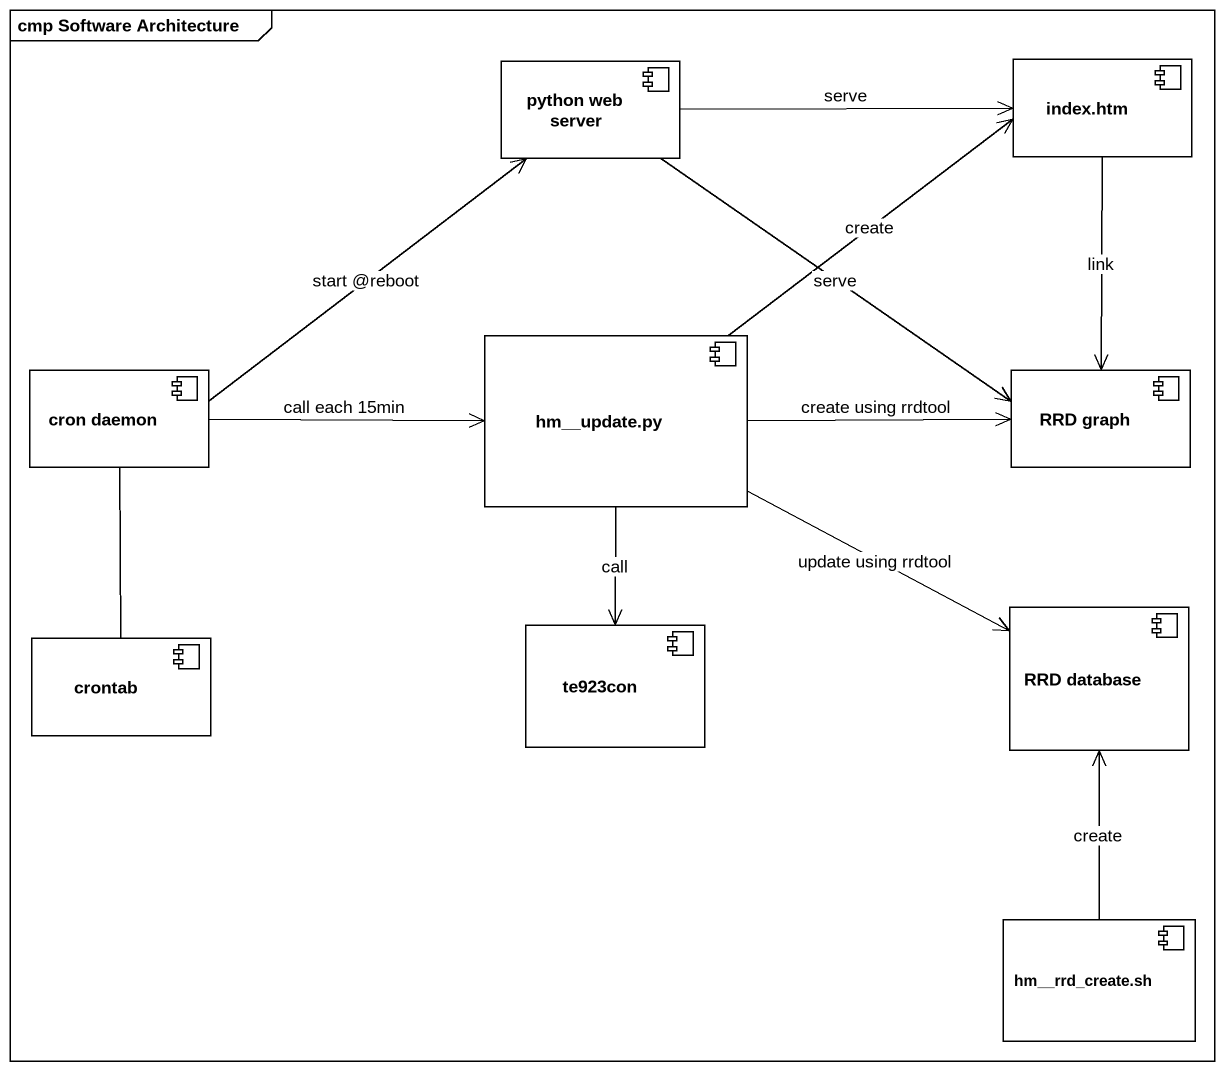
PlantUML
@startuml
mainframe cmp Software Architecture
component "python web server" as python_web_server
component "index.htm" as index_htm
component "cron daemon" as cron_daemon
component "hm__update.py" as hm_update_py
component "RRD graph" as RRD_graph
component "RRD database" as RRD_database
component crontab
component te923con
component "hm__rrd_create.sh" as hm_rrd_create_sh
python_web_server -right-> index_htm : serve
python_web_server --> RRD_graph : serve
index_htm --> RRD_graph : link
cron_daemon -up-> python_web_server : start @reboot
cron_daemon -right-> hm_update_py : call each 15min
cron_daemon -- crontab
hm_update_py -up-> index_htm : create
hm_update_py -right-> RRD_graph : create using rrdtool
hm_update_py -right-> RRD_database : update using rrdtool
hm_update_py --> te923con : call
hm_rrd_create_sh -up-> RRD_database : create
@enduml
